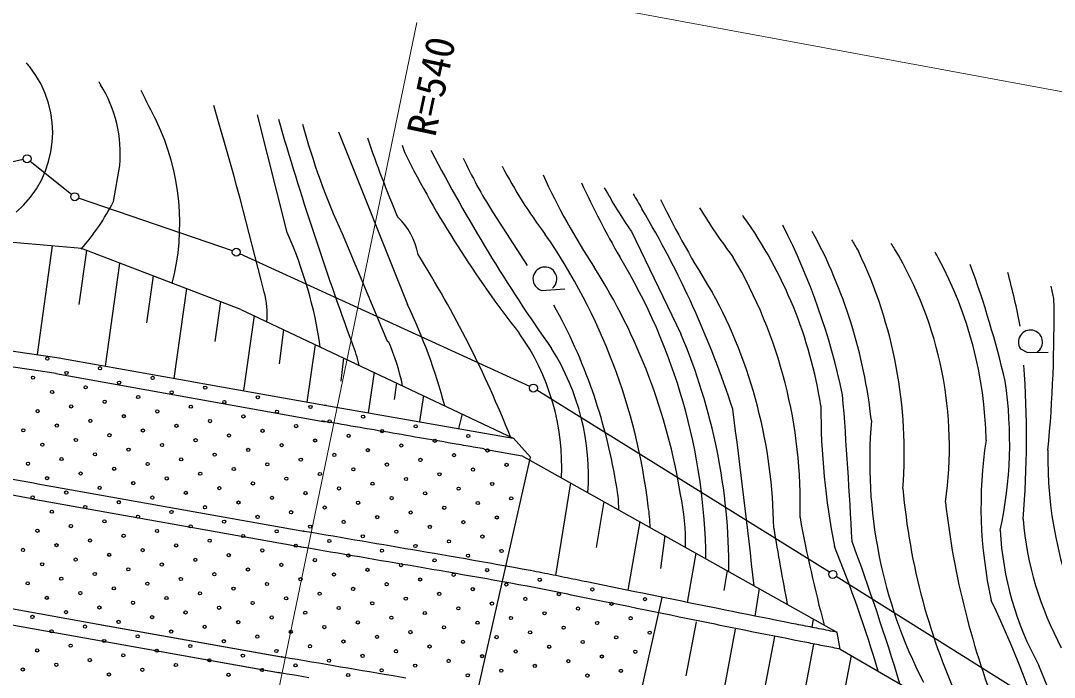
# Model space of a CAD drawing. Units: millimetres, scale not verified. Extents: x 40004 to 680061, y 20002 to 380034.
# Drawn here: x 158300 to 223107, y 305035 to 346210 of the extents above; entities that cross this region are included whole.
import ezdxf
from ezdxf.enums import TextEntityAlignment as Align

# ---------------------------------------------------------------- set-up
doc = ezdxf.new("R2010")
doc.units = ezdxf.units.MM
doc.header["$LTSCALE"] = 1000.09
for name, color, linetype, lineweight in [('M-BGD', 7, 'Continuous', 25), ('M-BMK-ROW', 30, 'Continuous', 25), ('M-STR-HTXT', 7, 'Continuous', 13)]:
    doc.layers.add(name, color=color, linetype=linetype, lineweight=lineweight)
doc.styles.add('ＭＳ ゴシック', font='')
doc.styles.get('ＭＳ ゴシック').set_extended_font_data('MS Gothic')

msp = doc.modelspace()

# ---------------------------------------------------------------- linework, layer by layer
at = {"layer": 'M-BGD'}
for p, q in [((175010, 332919), (173153, 340309)), ((178230, 339241), (182553, 328409)), ((162125, 331924), (100253, 337388)), ((164117, 334862), (164508, 337137)), ((160516, 324086), (87457, 334966)), ((187887, 334229), (190054, 330855)), ((67952, 333577), (159107, 317226)), ((158906, 316246), (67859, 332716)), ((178453, 332857), (181301, 326063)), ((196588, 332984), (199696, 326567)), ((160282, 332086), (159327, 325268)), ((172100, 328099), (162104, 331922)), ((162430, 331807), (161955, 328417)), ((164506, 331013), (163600, 324550)), ((124636, 330322), (160717, 325066)), ((166604, 330211), (166191, 327261)), ((168702, 329408), (167913, 323779)), ((190949, 329298), (192411, 329403)), ((170822, 328597), (170472, 326093)), ((172100, 328099), (189179, 320041)), ((172933, 327717), (172276, 323021)), ((174780, 326846), (174507, 324687)), ((176771, 325907), (176238, 322291)), ((220990, 325630), (221426, 325394)), ((221426, 325394), (222711, 325429)), ((160696, 325066), (169154, 323557)), ((178549, 325068), (178365, 323608)), ((160495, 324086), (177392, 321064)), ((180457, 324168), (180086, 321624)), ((169132, 323557), (177591, 322049)), ((181862, 323505), (181712, 322457)), ((177335, 322089), (177331, 322089)), ((177339, 322088), (177335, 322089)), ((177343, 322087), (177339, 322088)), ((177347, 322087), (177343, 322087)), ((177351, 322086), (177347, 322087)), ((177357, 322089), (177353, 322090)), ((177361, 322089), (177357, 322089)), ((177365, 322088), (177361, 322089)), ((177369, 322087), (177365, 322088)), ((177373, 322087), (177369, 322087)), ((177377, 322086), (177373, 322087)), ((183556, 322706), (183304, 321076)), ((177355, 322085), (177351, 322086)), ((177358, 322085), (177355, 322085)), ((177362, 322084), (177358, 322085)), ((177366, 322083), (177362, 322084)), ((177370, 322083), (177366, 322083)), ((177374, 322082), (177370, 322083)), ((177378, 322081), (177374, 322082)), ((177381, 322085), (177377, 322086)), ((177382, 322081), (177378, 322081)), ((177385, 322085), (177381, 322085)), ((177386, 322080), (177382, 322081)), ((177389, 322084), (177385, 322085)), ((177390, 322079), (177386, 322080)), ((177393, 322083), (177389, 322084)), ((177394, 322079), (177390, 322079)), ((177397, 322083), (177393, 322083)), ((177398, 322078), (177394, 322079)), ((177401, 322082), (177397, 322083)), ((177402, 322077), (177398, 322078)), ((177405, 322081), (177401, 322082)), ((177406, 322077), (177402, 322077)), ((177409, 322081), (177405, 322081)), ((177410, 322076), (177406, 322077)), ((177413, 322080), (177409, 322081)), ((177414, 322075), (177410, 322076)), ((177417, 322079), (177413, 322080)), ((177418, 322075), (177414, 322075)), ((177421, 322079), (177417, 322079)), ((177422, 322074), (177418, 322075)), ((177425, 322078), (177421, 322079)), ((177426, 322073), (177422, 322074)), ((177429, 322077), (177425, 322078)), ((177430, 322073), (177426, 322073)), ((177433, 322077), (177429, 322077)), ((177434, 322072), (177430, 322073)), ((177437, 322076), (177433, 322077)), ((177438, 322071), (177434, 322072)), ((177441, 322075), (177437, 322076)), ((177442, 322071), (177438, 322071)), ((177444, 322075), (177441, 322075)), ((177446, 322070), (177442, 322071)), ((177448, 322074), (177444, 322075)), ((177450, 322069), (177446, 322070)), ((177452, 322073), (177448, 322074)), ((177456, 322073), (177452, 322073)), ((177460, 322072), (177456, 322073)), ((177464, 322071), (177460, 322072)), ((177468, 322070), (177464, 322071)), ((177472, 322070), (177468, 322070)), ((177591, 322049), (189179, 320041)), ((185983, 321549), (185748, 320644)), ((177190, 321104), (177185, 321104)), ((177194, 321103), (177190, 321104)), ((177199, 321102), (177194, 321103)), ((177203, 321101), (177199, 321102)), ((177208, 321100), (177203, 321101)), ((177212, 321100), (177208, 321100)), ((177217, 321099), (177212, 321100)), ((177221, 321098), (177217, 321099)), ((177226, 321097), (177221, 321098)), ((177230, 321097), (177226, 321097)), ((177235, 321096), (177230, 321097)), ((177240, 321095), (177235, 321096)), ((177244, 321094), (177240, 321095)), ((177249, 321093), (177244, 321094)), ((177253, 321093), (177249, 321093)), ((177258, 321092), (177253, 321093)), ((177262, 321091), (177258, 321092)), ((177267, 321090), (177262, 321091)), ((177271, 321090), (177267, 321090)), ((177276, 321089), (177271, 321090)), ((177565, 321039), (177276, 321089)), ((177854, 320990), (177565, 321039)), ((178143, 320941), (177854, 320990)), ((178432, 320891), (178143, 320941)), ((178721, 320842), (178432, 320891)), ((179010, 320792), (178721, 320842)), ((179299, 320743), (179010, 320792)), ((179588, 320694), (179299, 320743)), ((179877, 320644), (179588, 320694)), ((180166, 320595), (179877, 320644)), ((180454, 320546), (180166, 320595)), ((180741, 320497), (180454, 320546)), ((181028, 320448), (180741, 320497)), ((181315, 320399), (181028, 320448)), ((181603, 320350), (181315, 320399)), ((181890, 320301), (181603, 320350)), ((182177, 320251), (181890, 320301)), ((182464, 320202), (182177, 320251)), ((182751, 320153), (182464, 320202)), ((183038, 320103), (182751, 320153)), ((183296, 320059), (183038, 320103)), ((183554, 320014), (183296, 320059)), ((183811, 319970), (183554, 320014)), ((184069, 319925), (183811, 319970)), ((184326, 319880), (184069, 319925)), ((184584, 319836), (184326, 319880)), ((184841, 319791), (184584, 319836)), ((185099, 319746), (184841, 319791)), ((185356, 319701), (185099, 319746)), ((185614, 319656), (185356, 319701)), ((185764, 319630), (185614, 319656)), ((185913, 319605), (185764, 319630)), ((186063, 319579), (185913, 319605)), ((186212, 319553), (186063, 319579)), ((186362, 319527), (186212, 319553)), ((186511, 319501), (186362, 319527)), ((186661, 319475), (186511, 319501)), ((189171, 320053), (190260, 318840)), ((186810, 319449), (186661, 319475)), ((186960, 319423), (186810, 319449)), ((187109, 319397), (186960, 319423)), ((187249, 319373), (187109, 319397)), ((187389, 319348), (187249, 319373)), ((187389, 319348), (189737, 318933)), ((209489, 307856), (189713, 318932)), ((185198, 296382), (190260, 318840)), ((159107, 317226), (159374, 317175)), ((159374, 317175), (176160, 314173)), ((192777, 317230), (191826, 311417)), ((158906, 316246), (176006, 313188)), ((194862, 316062), (194382, 313169)), ((197112, 314802), (196359, 310495)), ((175988, 314203), (175984, 314204)), ((175993, 314202), (175988, 314203)), ((175997, 314201), (175993, 314202)), ((176002, 314201), (175997, 314201)), ((176006, 314200), (176002, 314201)), ((176011, 314199), (176006, 314200)), ((176015, 314198), (176011, 314199)), ((176020, 314198), (176015, 314198)), ((176024, 314197), (176020, 314198)), ((176029, 314196), (176024, 314197)), ((176034, 314195), (176029, 314196)), ((176038, 314194), (176034, 314195)), ((176043, 314194), (176038, 314194)), ((176047, 314193), (176043, 314194)), ((176052, 314192), (176047, 314193)), ((176056, 314191), (176052, 314192)), ((176061, 314191), (176056, 314191)), ((176065, 314190), (176061, 314191)), ((176070, 314189), (176065, 314190)), ((176074, 314188), (176070, 314189)), ((176529, 314111), (176074, 314188)), ((176983, 314033), (176529, 314111)), ((177437, 313955), (176983, 314033)), ((177891, 313878), (177437, 313955)), ((178345, 313800), (177891, 313878)), ((178799, 313722), (178345, 313800)), ((179254, 313645), (178799, 313722)), ((198692, 313918), (198418, 311854)), ((175820, 313217), (175815, 313218)), ((175824, 313216), (175820, 313217)), ((175829, 313216), (175824, 313216)), ((175833, 313215), (175829, 313216)), ((175838, 313214), (175833, 313215)), ((175842, 313213), (175838, 313214)), ((175847, 313213), (175842, 313213)), ((175852, 313212), (175847, 313213)), ((175856, 313211), (175852, 313212)), ((175861, 313210), (175856, 313211)), ((175865, 313209), (175861, 313210)), ((175870, 313209), (175865, 313209)), ((175874, 313208), (175870, 313209)), ((175879, 313207), (175874, 313208)), ((175883, 313206), (175879, 313207)), ((175888, 313206), (175883, 313206)), ((175892, 313205), (175888, 313206)), ((175897, 313204), (175892, 313205)), ((175902, 313203), (175897, 313204)), ((175906, 313202), (175902, 313203)), ((176360, 313125), (175906, 313202)), ((176814, 313047), (176360, 313125)), ((177269, 312970), (176814, 313047)), ((179708, 313567), (179254, 313645)), ((180162, 313490), (179708, 313567)), ((180616, 313412), (180162, 313490)), ((181071, 313335), (180616, 313412)), ((181526, 313257), (181071, 313335)), ((181981, 313180), (181526, 313257)), ((182436, 313102), (181981, 313180)), ((182891, 313024), (182436, 313102)), ((183346, 312947), (182891, 313024)), ((177723, 312892), (177269, 312970)), ((178177, 312814), (177723, 312892)), ((178631, 312737), (178177, 312814)), ((179085, 312659), (178631, 312737)), ((179539, 312582), (179085, 312659)), ((179994, 312504), (179539, 312582)), ((180448, 312427), (179994, 312504)), ((180903, 312349), (180448, 312427)), ((183801, 312869), (183346, 312947)), ((184255, 312790), (183801, 312869)), ((184710, 312712), (184255, 312790)), ((185165, 312633), (184710, 312712)), ((185673, 312544), (185165, 312633)), ((186181, 312455), (185673, 312544)), ((186690, 312365), (186181, 312455)), ((200638, 312828), (200092, 309734)), ((181357, 312272), (180903, 312349)), ((181812, 312194), (181357, 312272)), ((182267, 312117), (181812, 312194)), ((182721, 312039), (182267, 312117)), ((183176, 311961), (182721, 312039)), ((183631, 311883), (183176, 311961)), ((184085, 311805), (183631, 311883)), ((184540, 311726), (184085, 311805)), ((184994, 311647), (184540, 311726)), ((187198, 312275), (186690, 312365)), ((187706, 312185), (187198, 312275)), ((188214, 312094), (187706, 312185)), ((188722, 312003), (188214, 312094)), ((189230, 311913), (188722, 312003)), ((189738, 311822), (189230, 311913)), ((190246, 311731), (189738, 311822)), ((190447, 311695), (190270, 311731)), ((202600, 311729), (202377, 310471)), ((185500, 311559), (184994, 311647)), ((186005, 311470), (185500, 311559)), ((186511, 311381), (186005, 311470)), ((187016, 311292), (186511, 311381)), ((187521, 311202), (187016, 311292)), ((188027, 311112), (187521, 311202)), ((188532, 311022), (188027, 311112)), ((190623, 311659), (190447, 311695)), ((190800, 311624), (190623, 311659)), ((190977, 311588), (190800, 311624)), ((191153, 311552), (190977, 311588)), ((191330, 311517), (191153, 311552)), ((191507, 311481), (191330, 311517)), ((191683, 311445), (191507, 311481)), ((191860, 311410), (191683, 311445)), ((192036, 311374), (191860, 311410)), ((192213, 311338), (192036, 311374)), ((192389, 311302), (192213, 311338)), ((192565, 311267), (192389, 311302)), ((192741, 311231), (192565, 311267)), ((192917, 311195), (192741, 311231)), ((193093, 311159), (192917, 311195)), ((193269, 311123), (193093, 311159)), ((193445, 311087), (193269, 311123)), ((193621, 311052), (193445, 311087)), ((189037, 310931), (188532, 311022)), ((189543, 310841), (189037, 310931)), ((190048, 310750), (189543, 310841)), ((190282, 310708), (190072, 310750)), ((190493, 310666), (190282, 310708)), ((190703, 310623), (190493, 310666)), ((190914, 310581), (190703, 310623)), ((191124, 310538), (190914, 310581)), ((191335, 310496), (191124, 310538)), ((191545, 310453), (191335, 310496)), ((191756, 310410), (191545, 310453)), ((193797, 311016), (193621, 311052)), ((194297, 310914), (193797, 311016)), ((194797, 310813), (194297, 310914)), ((195297, 310711), (194797, 310813)), ((195797, 310609), (195297, 310711)), ((196297, 310508), (195797, 310609)), ((196797, 310406), (196297, 310508)), ((204604, 310606), (204334, 308877)), ((191966, 310368), (191756, 310410)), ((192176, 310325), (191966, 310368)), ((192386, 310283), (192176, 310325)), ((192596, 310240), (192386, 310283)), ((192806, 310197), (192596, 310240)), ((193015, 310155), (192806, 310197)), ((193225, 310112), (193015, 310155)), ((193435, 310069), (193225, 310112)), ((193645, 310027), (193435, 310069)), ((193854, 309984), (193645, 310027)), ((194064, 309941), (193854, 309984)), ((194274, 309898), (194064, 309941)), ((194806, 309790), (194274, 309898)), ((195338, 309682), (194806, 309790)), ((196770, 302242), (198529, 310048)), ((197297, 310304), (196797, 310406)), ((197797, 310203), (197297, 310304)), ((198297, 310101), (197797, 310203)), ((198797, 309999), (198297, 310101)), ((199118, 309933), (198797, 309999)), ((199439, 309867), (199118, 309933)), ((199760, 309802), (199439, 309867)), ((200081, 309736), (199760, 309802)), ((157497, 309387), (163155, 308375)), ((195870, 309574), (195338, 309682)), ((196402, 309466), (195870, 309574)), ((196934, 309357), (196402, 309466)), ((197466, 309249), (196934, 309357)), ((197998, 309141), (197466, 309249)), ((198530, 309033), (197998, 309141)), ((200403, 309670), (200081, 309736)), ((200724, 309605), (200403, 309670)), ((201045, 309539), (200724, 309605)), ((201366, 309474), (201045, 309539)), ((201687, 309409), (201366, 309474)), ((202009, 309344), (201687, 309409)), ((202471, 309250), (202009, 309344)), ((202934, 309157), (202471, 309250)), ((203397, 309064), (202934, 309157)), ((199061, 308924), (198530, 309033)), ((199593, 308816), (199061, 308924)), ((199914, 308750), (199593, 308816)), ((200234, 308685), (199914, 308750)), ((200649, 308517), (200006, 305125)), ((200554, 308620), (200234, 308685)), ((200874, 308554), (200554, 308620)), ((201195, 308489), (200874, 308554)), ((201515, 308424), (201195, 308489)), ((203860, 308972), (203397, 309064)), ((204322, 308880), (203860, 308972)), ((204785, 308788), (204322, 308880)), ((205248, 308696), (204785, 308788)), ((205711, 308604), (205248, 308696)), ((206174, 308512), (205711, 308604)), ((206637, 308420), (206174, 308512)), ((207914, 308164), (208015, 308681)), ((157296, 308407), (174598, 305313)), ((163133, 308376), (174751, 306298)), ((163155, 308375), (174774, 306297)), ((201835, 308359), (201515, 308424)), ((203105, 308052), (201822, 301280)), ((202155, 308294), (201835, 308359)), ((202476, 308229), (202155, 308294)), ((202796, 308164), (202476, 308229)), ((203238, 308075), (202796, 308164)), ((203681, 307987), (203238, 308075)), ((204123, 307898), (203681, 307987)), ((204565, 307810), (204123, 307898)), ((206781, 308392), (206637, 308420)), ((206925, 308363), (206781, 308392)), ((207069, 308335), (206925, 308363)), ((207213, 308306), (207069, 308335)), ((207357, 308278), (207213, 308306)), ((207501, 308249), (207357, 308278)), ((207645, 308221), (207501, 308249)), ((207790, 308193), (207645, 308221)), ((207934, 308164), (207790, 308193)), ((208078, 308136), (207934, 308164)), ((208221, 308108), (208078, 308136)), ((208365, 308080), (208221, 308108)), ((208509, 308052), (208365, 308080)), ((208652, 308024), (208509, 308052)), ((208796, 307996), (208652, 308024)), ((208940, 307968), (208796, 307996)), ((209083, 307940), (208940, 307968)), ((209227, 307912), (209083, 307940)), ((209371, 307884), (209227, 307912)), ((209488, 307861), (209371, 307884)), ((209686, 306799), (209489, 307856)), ((163603, 307276), (174575, 305313)), ((205008, 307723), (204565, 307810)), ((205562, 307586), (204922, 304207)), ((205450, 307635), (205008, 307723)), ((205893, 307548), (205450, 307635)), ((206336, 307460), (205893, 307548)), ((206778, 307373), (206336, 307460)), ((207221, 307286), (206778, 307373)), ((207345, 307261), (207221, 307286)), ((207470, 307237), (207345, 307261)), ((207594, 307212), (207470, 307237)), ((207719, 307188), (207594, 307212)), ((207844, 307163), (207719, 307188)), ((208018, 307121), (206740, 300374)), ((207968, 307139), (207844, 307163)), ((208093, 307114), (207968, 307139)), ((208217, 307090), (208093, 307114)), ((208342, 307065), (208217, 307090)), ((208467, 307041), (208342, 307065)), ((208591, 307017), (208467, 307041)), ((208715, 306992), (208591, 307017)), ((208839, 306968), (208715, 306992)), ((208964, 306944), (208839, 306968)), ((209088, 306920), (208964, 306944)), ((209212, 306896), (209088, 306920)), ((209337, 306872), (209212, 306896)), ((209461, 306847), (209337, 306872)), ((209585, 306823), (209461, 306847)), ((209685, 306804), (209585, 306823)), ((209686, 306799), (227499, 296492)), ((174641, 306317), (174636, 306318)), ((174646, 306316), (174641, 306317)), ((174650, 306316), (174646, 306316)), ((174655, 306315), (174650, 306316)), ((174659, 306314), (174655, 306315)), ((174664, 306313), (174659, 306314)), ((174668, 306313), (174664, 306313)), ((174673, 306312), (174668, 306313)), ((174677, 306311), (174673, 306312)), ((174682, 306310), (174677, 306311)), ((174686, 306309), (174682, 306310)), ((174691, 306309), (174686, 306309)), ((174695, 306308), (174691, 306309)), ((174700, 306307), (174695, 306308)), ((174705, 306306), (174700, 306307)), ((174709, 306306), (174705, 306306)), ((174714, 306305), (174709, 306306)), ((174718, 306304), (174714, 306305)), ((174723, 306303), (174718, 306304)), ((174727, 306302), (174723, 306303)), ((175181, 306225), (174727, 306302)), ((175636, 306147), (175181, 306225)), ((176090, 306070), (175636, 306147)), ((176544, 305992), (176090, 306070)), ((176998, 305914), (176544, 305992)), ((177452, 305837), (176998, 305914)), ((210359, 306409), (209732, 303050)), ((174473, 305331), (174468, 305332)), ((174477, 305331), (174473, 305331)), ((174482, 305330), (174477, 305331)), ((174486, 305329), (174482, 305330)), ((174491, 305328), (174486, 305329)), ((174495, 305328), (174491, 305328)), ((174500, 305327), (174495, 305328)), ((174504, 305326), (174500, 305327)), ((174509, 305325), (174504, 305326)), ((174513, 305324), (174509, 305325)), ((174518, 305324), (174513, 305324)), ((174523, 305323), (174518, 305324)), ((174527, 305322), (174523, 305323)), ((174532, 305321), (174527, 305322)), ((174536, 305321), (174532, 305321)), ((174541, 305320), (174536, 305321)), ((174545, 305319), (174541, 305320)), ((174550, 305318), (174545, 305319)), ((174554, 305317), (174550, 305318)), ((174559, 305317), (174554, 305317)), ((175013, 305239), (174559, 305317)), ((175467, 305162), (175013, 305239)), ((177906, 305759), (177452, 305837)), ((178360, 305682), (177906, 305759)), ((178815, 305604), (178360, 305682)), ((179269, 305527), (178815, 305604)), ((179722, 305449), (179269, 305527)), ((180175, 305372), (179722, 305449)), ((180628, 305295), (180175, 305372)), ((181081, 305218), (180628, 305295)), ((175921, 305084), (175467, 305162)), ((176375, 305006), (175921, 305084)), ((181534, 305140), (181081, 305218)), ((181988, 305063), (181534, 305140)), ((182441, 304985), (181988, 305063))]:
    msp.add_line(p, q, dxfattribs=at)
for centre in [(159975, 325024), (161173, 324121), (163274, 324416), (159072, 323826), (164472, 323513), (166573, 323809), (160270, 322923), (162371, 323218), (167771, 322906), (169872, 323201), (161468, 322020), (163569, 322315), (165670, 322611), (168969, 322003), (171070, 322298), (173171, 322593), (159368, 321725), (164767, 321412), (166868, 321708), (172268, 321395), (174369, 321691), (176470, 321986), (179769, 321378), (160566, 320822), (162667, 321117), (168066, 320805), (170167, 321100), (175567, 320788), (177668, 321083), (183068, 320771), (158465, 320527), (163865, 320214), (165965, 320510), (171365, 320197), (173466, 320493), (178866, 320180), (180967, 320476), (186367, 320163), (159663, 319624), (161764, 319919), (167163, 319607), (169264, 319902), (174664, 319590), (176765, 319885), (182165, 319573), (184266, 319868), (162962, 319016), (165063, 319312), (170462, 318999), (172563, 319295), (177963, 318982), (180064, 319278), (185464, 318965), (187565, 319261), (158760, 318426), (160861, 318721), (164160, 318114), (166261, 318409), (168362, 318704), (173761, 318392), (175862, 318687), (181262, 318375), (183363, 318670), (188763, 318358), (159958, 317523), (162059, 317818), (167459, 317506), (169560, 317801), (171660, 318097), (174959, 317489), (177060, 317784), (179161, 318079), (182460, 317472), (184561, 317767), (186662, 318062), (163257, 316915), (165358, 317211), (170758, 316898), (172859, 317194), (178258, 316881), (180359, 317177), (185759, 316864), (187860, 317160), (159055, 316325), (161156, 316620), (166556, 316308), (168657, 316603), (174057, 316291), (176157, 316586), (181557, 316274), (183658, 316569), (189058, 316257), (162354, 315717), (164455, 316013), (169855, 315700), (171956, 315996), (177356, 315683), (179456, 315979), (184856, 315666), (186957, 315962), (160253, 315422), (165653, 315110), (167754, 315405), (173154, 315093), (175255, 315388), (180654, 315076), (182755, 315371), (188155, 315059), (159351, 314224), (161451, 314519), (163552, 314815), (168952, 314502), (171053, 314798), (176453, 314485), (178554, 314781), (183953, 314468), (186054, 314764), (162649, 313617), (164750, 313912), (166851, 314207), (170150, 313600), (172251, 313895), (174352, 314190), (177651, 313582), (179752, 313878), (181853, 314173), (185151, 313565), (187252, 313861), (158448, 313026), (160549, 313321), (165948, 313009), (168049, 313304), (173449, 312992), (175550, 313287), (180950, 312975), (183051, 313270), (188450, 312958), (161747, 312418), (163848, 312714), (169247, 312401), (171348, 312697), (176748, 312384), (178849, 312680), (184249, 312367), (186349, 312663), (159646, 312123), (165046, 311811), (167146, 312106), (172546, 311794), (174647, 312089), (180047, 311777), (182148, 312072), (187548, 311760), (160844, 311220), (162945, 311516), (168345, 311203), (170445, 311499), (175845, 311186), (177946, 311482), (183346, 311169), (185447, 311465), (190846, 311152), (158743, 310925), (164143, 310613), (166244, 310908), (171643, 310596), (173744, 310891), (179144, 310579), (181245, 310874), (186645, 310562), (188746, 310857), (194145, 310545), (159941, 310022), (162042, 310318), (165341, 309710), (167442, 310005), (169543, 310301), (172842, 309693), (174942, 309988), (177043, 310284), (180342, 309676), (182443, 309971), (184544, 310267), (189944, 309954), (192045, 310250), (197444, 309937), (161139, 309120), (163240, 309415), (168640, 309103), (170741, 309398), (176140, 309086), (178241, 309381), (183641, 309068), (185742, 309364), (187843, 309659), (191142, 309051), (193243, 309347), (195343, 309642), (159038, 308824), (164438, 308512), (166539, 308807), (171939, 308495), (174040, 308790), (179439, 308478), (181540, 308773), (186940, 308461), (189041, 308756), (194441, 308444), (196542, 308739), (160236, 307922), (162337, 308217), (167737, 307904), (169838, 308200), (175238, 307887), (177338, 308183), (182738, 307870), (184839, 308166), (190239, 307853), (192340, 308149), (197740, 307836), (163535, 307314), (165636, 307609), (171036, 307297), (173137, 307592), (178537, 307280), (180637, 307575), (186037, 307263), (188138, 307558), (193538, 307246), (195639, 307541), (159334, 306723), (161434, 307019), (166834, 306706), (168935, 307002), (174335, 306689), (176436, 306985), (181835, 306672), (183936, 306968), (189336, 306655), (191437, 306951), (196837, 306638), (160532, 305821), (162632, 306116), (164733, 306411), (168032, 305804), (170133, 306099), (172234, 306394), (175533, 305787), (177634, 306082), (179735, 306377), (185134, 306065), (187235, 306360), (192635, 306048), (194736, 306343), (158431, 305525), (163831, 305213), (165931, 305508), (171331, 305196), (173432, 305491), (178832, 305179), (180933, 305474), (183034, 305770), (186332, 305162), (188433, 305457), (190534, 305753), (193833, 305145), (195934, 305440)]:
    msp.add_circle(centre, 100, dxfattribs=at)
for centre, radius, start, end in [((153729, 339199), 6583, 38.66093, 41.43956), ((153729, 339199), 6583, 310.67631, 38.66093), ((211709, 370107), 55870, 209.72606, 209.97064), ((156513, 337915), 8033, 354.44503, 32.21133), ((231516, 374035), 73145, 206.10667, 207.81283), ((-54640, 273875), 234806, 13.62665, 16.58227), ((153265, 333456), 15012, 345.60535, 25.44411), ((378044, 399199), 212009, 196.20471, 200.21659), ((217959, 350981), 43465, 195.02437, 204.64398), ((250968, 363148), 74974, 198.90156, 202.95811), ((275401, 370123), 98437, 198.79838, 199.1), ((241774, 367716), 66449, 206.64864, 218.20109), ((277991, 386706), 105800, 207.35616, 207.401), ((277991, 386706), 105800, 207.401, 215.24294), ((212269, 349780), 28919, 204.91293, 212.52966), ((215539, 351195), 30511, 207.54767, 217.04986), ((229286, 353993), 42030, 204.5281, 213.56209), ((251777, 363206), 64336, 204.97768, 209.63521), ((225011, 352394), 34418, 208.94429, 214.32884), ((229052, 353587), 37136, 209.39824, 211.08966), ((151123, 341522), 14601, 318.70573, 332.86366), ((143578, 302498), 62443, 18.0523, 30.73482), ((252448, 361307), 60092, 205.96782, 212.3016), ((232135, 353458), 36583, 211.24471, 217.15325), ((179084, 330826), 4194, 9.8721, 47.21552), ((181142, 317818), 27652, 35.55746, 35.79835), ((181142, 317818), 27652, 8.84059, 35.55746), ((167407, 313782), 43364, 11.93573, 26.87209), ((150524, 321954), 26829, 8.12839, 24.12233), ((159971, 311234), 37948, 6.8617, 34.65232), ((179603, 317639), 32225, 28.45821, 28.46611), ((179603, 317639), 32225, 6.24669, 28.45821), ((420273, 455952), 243506, 210.46893, 210.66541), ((192393, 319487), 24135, 30.98347, 31.8968), ((192393, 319487), 24135, 351.7502, 30.98347), ((123045, 293851), 71002, 21.71525, 32.06454), ((164098, 312090), 37164, 0.57785, 31.29255), ((176870, 315974), 30306, 358.25898, 30.51857), ((184466, 319107), 29233, 355.62247, 25.64463), ((193959, 319489), 24872, 28.44102, 29.39106), ((193959, 319489), 24872, 0.97798, 28.44102), ((191166, 330015), 749, 309.7492, 253.14769), ((161696, 310234), 38495, 9.38211, 32.21825), ((160387, 309760), 61220, 13.06887, 20.21316), ((170491, 317182), 51434, 11.06889, 14.91062), ((172809, 318277), 51358, 11.81066, 12.69125), ((169146, 327844), 4613, 353.60084, 17.02236), ((173981, 314084), 31531, 0.56424, 28.63673), ((137256, 327390), 85835, 354.57391, 0.93358), ((149545, 312674), 36566, 14.88485, 25.48621), ((161852, 311700), 34214, 9.38464, 29.17309), ((221611, 326058), 754, 303.5058, 214.53504), ((168663, 320500), 13872, 11.69359, 23.749), ((177771, 318257), 14452, 357.141, 35.36872), ((164887, 311775), 37822, 359.81543, 23.02287), ((171458, 322751), 8276, 12.88399, 22.63385), ((178893, 317641), 15008, 356.04698, 32.27167), ((161253, 320056), 60110, 355.13634, 4.35127), ((194331, 319754), 25977, 347.77443, 8.52118), ((-140912, 295484), 351804, 2.94402, 4.44513), ((-387690, 244880), 595630, 6.35127, 7.42463), ((254565, 322078), 46100, 180.01236, 191.04331), ((241717, 318605), 30188, 175.17266, 207.3386), ((245818, 315743), 27310, 171.21684, 192.45058), ((247833, 318758), 25132, 178.82447, 203.89707), ((186754, 315394), 9054, 0.79513, 12.02031), ((183865, 313340), 16125, 359.41676, 11.33387), ((253825, 320346), 40361, 184.93274, 205.27693), ((187441, 314179), 10330, 1.34417, 8.85297), ((267817, 321843), 51867, 186.44112, 201.91408), ((292879, 330766), 87145, 190.38787, 194.93252), ((241636, 316662), 20560, 184.75001, 208.3713), ((415877, 349436), 213265, 189.45716, 190.76398), ((238964, 315177), 19267, 182.74927, 209.17509), ((128383, 280391), 87350, 16.64952, 22.0949), ((55466, 256509), 165128, 16.94498, 20.20964), ((167240, 284758), 57658, 14.33674, 25.8027), ((175180, 286504), 50765, 13.29492, 22.32182)]:
    msp.add_arc(centre, radius, start, end, dxfattribs=at)
at = {"layer": 'M-BMK-ROW'}
for p, q in [((158455, 337496), (156867, 337151)), ((158895, 337394), (161494, 335326)), ((171580, 331775), (161926, 335089)), ((190220, 323273), (172043, 331590)), ((209011, 311621), (190659, 323037)), ((227689, 299897), (209435, 311356))]:
    msp.add_line(p, q, dxfattribs=at)
for centre in [(158700, 337549), (161690, 335171), (171816, 331694), (190447, 323169), (209223, 311489)]:
    msp.add_circle(centre, 250, dxfattribs=at)
at = {"layer": 'M-STR-HTXT'}
for p, q in [((279455, 331427), (75659, 369133)), ((183134, 346103), (171996, 292243))]:
    msp.add_line(p, q, dxfattribs=at)

# ---------------------------------------------------------------- texts
at = {"layer": 'M-STR-HTXT', "style": 'ＭＳ ゴシック'}
msp.add_text('R=540', height=1833, rotation=78, dxfattribs=at).set_placement((184040, 342103), align=Align.MIDDLE_CENTER)

doc.saveas('drawing.dxf')
